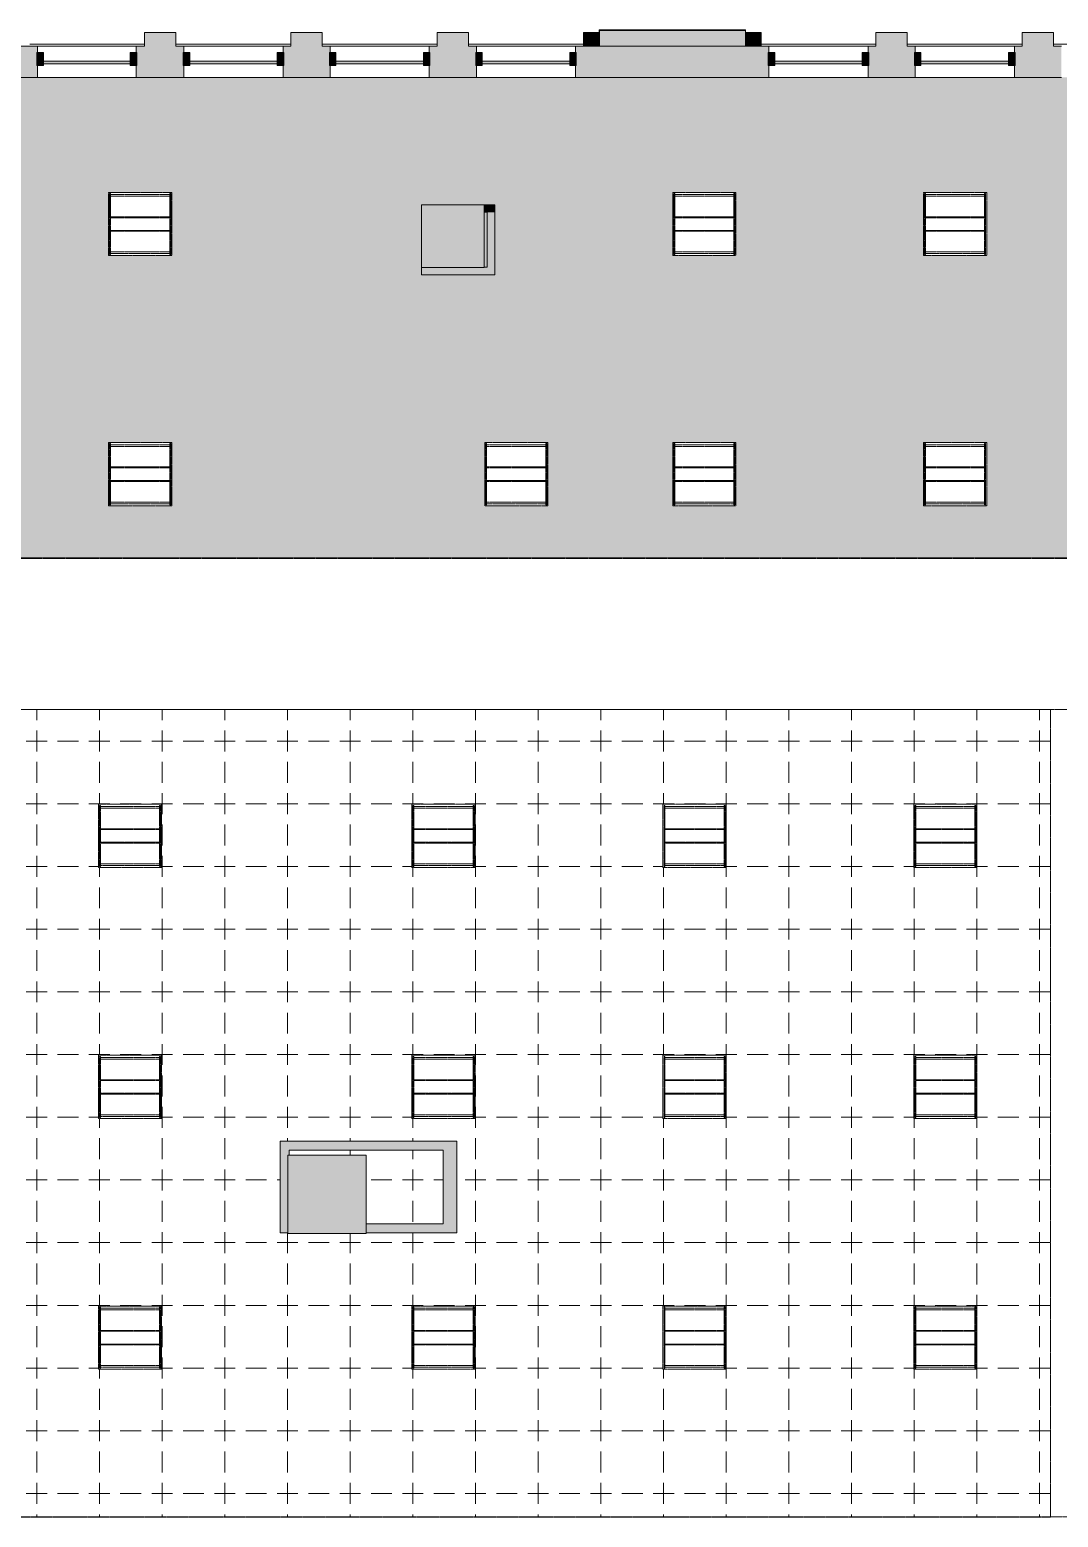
# Model space of a CAD drawing. Header units: inches. Extents: x -1767 to 678, y -1053 to 120.
# Drawn here: x -1361 to -968, y -451 to 118 of the extents above; entities that cross this region are included whole.
import ezdxf

# ---------------------------------------------------------------- set-up
doc = ezdxf.new("R2010")
doc.units = ezdxf.units.IN
doc.header["$MEASUREMENT"] = 0
doc.linetypes.add('Demolished', pattern=[0.1875, 0.125, -0.0625])
for name, color, linetype, lineweight in [('06_555 11th St - background_dwg', 8, 'Continuous', 9), ('A-CLNG', 13, 'Continuous', 13), ('A-CLNG-PATT', 13, 'Continuous', 13), ('A-GLAZ-CURT', 52, 'Continuous', 13), ('A-GLAZ-CWMG', 51, 'Continuous', 13), ('A-WALL', 113, 'Continuous', 13), ('A-WALL-PATT', 111, 'Continuous', 13), ('E-LITE-EQPM', 33, 'Demolished', 9), ('I-WALL', 2, 'Continuous', 13), ('P-SILL', 7, 'Continuous', 9), ('S-COLS', 52, 'Continuous', 13), ('W', 7, 'Continuous', 9)]:
    doc.layers.add(name, color=color, linetype=linetype, lineweight=lineweight)

# ---------------------------------------------------------------- blocks, each defined once
blk = doc.blocks.new('System Panel - Glazed-4907059-FIRST FLOOR RCP DEMO')
at = {"layer": 'A-GLAZ-CURT', "lineweight": 9}
blk.add_hatch(color=7, dxfattribs=at).paths.add_polyline_path([(16.625, -1.75), (16.625, -0.75), (-16.625, -0.75), (-16.625, -1.75)], flags=0)
at = {"layer": 'A-GLAZ-CURT', "color": 8, "lineweight": 20}
for p, q in [((-16.625, -1.75), (-16.625, -0.75)), ((-16.625, -0.75), (16.625, -0.75)), ((16.625, -1.75), (-16.625, -1.75)), ((16.625, -0.75), (16.625, -1.75))]:
    blk.add_line(p, q, dxfattribs=at)
blk = doc.blocks.new('System Panel - Glazed-4907048-FIRST FLOOR RCP DEMO')
at = {"layer": 'A-GLAZ-CURT', "lineweight": 9}
blk.add_hatch(color=7, dxfattribs=at).paths.add_polyline_path([(16.75, -1.75), (16.75, -0.75), (-16.75, -0.75), (-16.75, -1.75)], flags=0)
at = {"layer": 'A-GLAZ-CURT', "color": 8, "lineweight": 20}
for p, q in [((-16.75, -1.75), (-16.75, -0.75)), ((-16.75, -0.75), (16.75, -0.75)), ((16.75, -1.75), (-16.75, -1.75)), ((16.75, -0.75), (16.75, -1.75))]:
    blk.add_line(p, q, dxfattribs=at)
blk = doc.blocks.new('System Panel - Glazed-4907072-FIRST FLOOR RCP DEMO')
at = {"layer": 'A-GLAZ-CURT', "lineweight": 9}
blk.add_hatch(color=7, dxfattribs=at).paths.add_polyline_path([(16.75, -1.75), (16.75, -0.75), (-16.75, -0.75), (-16.75, -1.75)], flags=0)
at = {"layer": 'A-GLAZ-CURT', "color": 8, "lineweight": 20}
for p, q in [((-16.75, -1.75), (-16.75, -0.75)), ((-16.75, -0.75), (16.75, -0.75)), ((16.75, -1.75), (-16.75, -1.75)), ((16.75, -0.75), (16.75, -1.75))]:
    blk.add_line(p, q, dxfattribs=at)
blk = doc.blocks.new('Rectangular Mullion - 2_5_ x 5_ rectangular-4903428-FIRST FLOOR RCP DEMO')
at = {"layer": 'A-GLAZ-CWMG', "lineweight": 9}
blk.add_hatch(color=7, dxfattribs=at).paths.add_polyline_path([(-1.25, -2.5), (-1.25, 2.5), (1.25, 2.5), (1.25, -2.5)], flags=0)
at = {"layer": 'A-GLAZ-CWMG', "color": 8, "lineweight": 20}
for p, q in [((1.25, 2.5), (-1.25, 2.5)), ((-1.25, 2.5), (-1.25, -2.5)), ((1.25, -2.5), (1.25, 2.5)), ((-1.25, -2.5), (1.25, -2.5))]:
    blk.add_line(p, q, dxfattribs=at)
blk = doc.blocks.new('Concrete-Rectangular-Column - 24 x 24-5170815-FIRST FLOOR RCP DEMO')
at = {"layer": 'S-COLS', "lineweight": 9}
blk.add_hatch(color=7, dxfattribs=at).paths.add_polyline_path([(-12, -12), (12, -12), (12, 12), (-12, 12), (-12, -7.48)], flags=0)
at = {"layer": 'S-COLS', "color": 8, "lineweight": 20}
for p, q in [((-12, 12), (12, 12)), ((-12, -12), (-12, 12)), ((12, 12), (12, -12)), ((12, -12), (-12, -12))]:
    blk.add_line(p, q, dxfattribs=at)
blk = doc.blocks.new('Concrete-Rectangular-Column - 30 x30-5170816-FIRST FLOOR RCP DEMO')
at = {"layer": 'S-COLS', "lineweight": 9}
blk.add_hatch(color=7, dxfattribs=at).paths.add_polyline_path([(12, -15), (15, -15), (15, 15), (-15, 15), (-15, -15), (-5.75, -15)], flags=0)
at = {"layer": 'S-COLS', "color": 8, "lineweight": 20}
for p, q in [((-15, 15), (15, 15)), ((-15, -15), (-15, 15)), ((15, 15), (15, -15)), ((15, -15), (-15, -15))]:
    blk.add_line(p, q, dxfattribs=at)
blk = doc.blocks.new('L-Recessed-Axis-Day-Acrylic - 2 x 2-4558112-FIRST FLOOR RCP DEMO')
at = {"layer": 'E-LITE-EQPM', "color": 7}
for p, q in [((-11.34, 11.7), (-11.7, 11.7)), ((-11.7, 11.64), (-11.7, 11.7)), ((-11.7, 11.7), (-11.7, 11.64)), ((-11.7, -11.64), (-11.7, 11.64)), ((-11.34, 11.64), (-11.34, 11.7)), ((-11.34, 11.7), (-11.34, 11.64)), ((-11.34, 11.64), (-11.34, -11.64)), ((11.7, 11.7), (11.34, 11.7)), ((11.34, 11.64), (11.34, 11.7)), ((11.34, 11.7), (11.34, 11.64)), ((11.34, -11.64), (11.34, 11.64)), ((11.7, 11.64), (11.7, 11.7)), ((11.7, 11.7), (11.7, 11.64)), ((11.7, 11.64), (11.7, -11.64)), ((11.34, 11.28), (-11.34, 11.28)), ((-11.34, 11.19), (-11.34, 11.22)), ((-11.34, 10.99), (-11.34, 11.19)), ((-11.34, 10.97), (-11.34, 10.99)), ((-11.34, 10.66), (11.34, 10.66)), ((11.34, 11.22), (11.34, 11.19)), ((11.34, 11.19), (11.34, 10.99)), ((11.34, 10.99), (11.34, 10.97)), ((-11.34, 2.76), (11.34, 2.76)), ((-11.34, 2.47), (11.34, 2.47)), ((11.34, 2.44), (-11.34, 2.44)), ((-11.34, -2.44), (11.34, -2.44)), ((-11.34, -2.47), (11.34, -2.47)), ((-11.34, -2.76), (11.34, -2.76)), ((-11.34, -10.66), (11.34, -10.66)), ((-11.34, -10.99), (-11.34, -10.97)), ((-11.34, -11.19), (-11.34, -10.99)), ((-11.34, -11.22), (-11.34, -11.19)), ((-11.34, -11.28), (11.34, -11.28)), ((11.34, -10.97), (11.34, -10.99)), ((11.34, -10.99), (11.34, -11.19)), ((11.34, -11.19), (11.34, -11.22)), ((-11.7, -11.64), (-11.7, -11.7)), ((-11.7, -11.7), (-11.7, -11.64)), ((-11.7, -11.7), (-11.34, -11.7)), ((-11.34, -11.64), (-11.34, -11.7)), ((-11.34, -11.7), (-11.34, -11.64)), ((11.34, -11.64), (11.34, -11.7)), ((11.34, -11.7), (11.34, -11.64)), ((11.34, -11.7), (11.7, -11.7)), ((11.7, -11.64), (11.7, -11.7)), ((11.7, -11.7), (11.7, -11.64))]:
    blk.add_line(p, q, dxfattribs=at)
blk = doc.blocks.new('L-Recessed-Axis-Day-Acrylic - 2 x 2-V6-FIRST FLOOR RCP DEMO')
at = {"layer": 'E-LITE-EQPM', "color": 7}
for p, q in [((-11.34, 11.7), (-11.7, 11.7)), ((-11.7, 11.64), (-11.7, 11.7)), ((-11.7, 11.7), (-11.7, 11.64)), ((-11.7, -11.64), (-11.7, 11.64)), ((-11.34, 11.64), (-11.34, 11.7)), ((-11.34, 11.7), (-11.34, 11.64)), ((-11.34, 11.64), (-11.34, -11.64)), ((11.7, 11.7), (11.34, 11.7)), ((11.34, 11.64), (11.34, 11.7)), ((11.34, 11.7), (11.34, 11.64)), ((11.34, -11.64), (11.34, 11.64)), ((11.7, 11.64), (11.7, 11.7)), ((11.7, 11.7), (11.7, 11.64)), ((11.7, 11.64), (11.7, -11.64)), ((11.34, 11.28), (-11.34, 11.28)), ((-11.34, 11.19), (-11.34, 11.22)), ((-11.34, 10.99), (-11.34, 11.19)), ((-11.34, 10.97), (-11.34, 10.99)), ((-11.34, 10.66), (11.34, 10.66)), ((11.34, 11.22), (11.34, 11.19)), ((11.34, 11.19), (11.34, 10.99)), ((11.34, 10.99), (11.34, 10.97)), ((-11.34, 2.76), (11.34, 2.76)), ((-11.34, 2.47), (11.34, 2.47)), ((11.34, 2.44), (-11.34, 2.44)), ((-11.34, -2.44), (11.34, -2.44)), ((-11.34, -2.47), (11.34, -2.47)), ((-11.34, -2.76), (11.34, -2.76)), ((-11.34, -10.66), (11.34, -10.66)), ((-11.34, -10.99), (-11.34, -10.97)), ((-11.34, -11.19), (-11.34, -10.99)), ((-11.34, -11.22), (-11.34, -11.19)), ((-11.34, -11.28), (11.34, -11.28)), ((11.34, -10.97), (11.34, -10.99)), ((11.34, -10.99), (11.34, -11.19)), ((11.34, -11.19), (11.34, -11.22)), ((-11.7, -11.64), (-11.7, -11.7)), ((-11.7, -11.7), (-11.7, -11.64)), ((-11.7, -11.7), (-11.34, -11.7)), ((-11.34, -11.64), (-11.34, -11.7)), ((-11.34, -11.7), (-11.34, -11.64)), ((11.34, -11.64), (11.34, -11.7)), ((11.34, -11.7), (11.34, -11.64)), ((11.34, -11.7), (11.7, -11.7)), ((11.7, -11.64), (11.7, -11.7)), ((11.7, -11.7), (11.7, -11.64))]:
    blk.add_line(p, q, dxfattribs=at)
blk = doc.blocks.new('L-Recessed-Axis-Day-Acrylic - 2 x 2-V7-FIRST FLOOR RCP DEMO')
at = {"layer": 'E-LITE-EQPM', "color": 7}
for p, q in [((-11.34, 11.7), (-11.7, 11.7)), ((-11.7, 11.64), (-11.7, 11.7)), ((-11.7, 11.7), (-11.7, 11.64)), ((-11.7, -11.64), (-11.7, 11.64)), ((-11.34, 11.64), (-11.34, 11.7)), ((-11.34, 11.7), (-11.34, 11.64)), ((-11.34, 11.64), (-11.34, -11.64)), ((11.7, 11.7), (11.34, 11.7)), ((11.34, 11.64), (11.34, 11.7)), ((11.34, 11.7), (11.34, 11.64)), ((11.34, -11.64), (11.34, 11.64)), ((11.7, 11.64), (11.7, 11.7)), ((11.7, 11.7), (11.7, 11.64)), ((11.7, 11.64), (11.7, -11.64)), ((11.34, 11.28), (-11.34, 11.28)), ((-11.34, 11.19), (-11.34, 11.22)), ((-11.34, 10.99), (-11.34, 11.19)), ((-11.34, 10.97), (-11.34, 10.99)), ((-11.34, 10.66), (11.34, 10.66)), ((11.34, 11.22), (11.34, 11.19)), ((11.34, 11.19), (11.34, 10.99)), ((11.34, 10.99), (11.34, 10.97)), ((-11.34, 2.76), (11.34, 2.76)), ((-11.34, 2.47), (11.34, 2.47)), ((11.34, 2.44), (-11.34, 2.44)), ((-11.34, -2.44), (11.34, -2.44)), ((-11.34, -2.47), (11.34, -2.47)), ((-11.34, -2.76), (11.34, -2.76)), ((-11.34, -10.66), (11.34, -10.66)), ((-11.34, -10.99), (-11.34, -10.97)), ((-11.34, -11.19), (-11.34, -10.99)), ((-11.34, -11.22), (-11.34, -11.19)), ((-11.34, -11.28), (11.34, -11.28)), ((11.34, -10.97), (11.34, -10.99)), ((11.34, -10.99), (11.34, -11.19)), ((11.34, -11.19), (11.34, -11.22)), ((-11.7, -11.64), (-11.7, -11.7)), ((-11.7, -11.7), (-11.7, -11.64)), ((-11.7, -11.7), (-11.34, -11.7)), ((-11.34, -11.64), (-11.34, -11.7)), ((-11.34, -11.7), (-11.34, -11.64)), ((11.34, -11.64), (11.34, -11.7)), ((11.34, -11.7), (11.34, -11.64)), ((11.34, -11.7), (11.7, -11.7)), ((11.7, -11.64), (11.7, -11.7)), ((11.7, -11.7), (11.7, -11.64))]:
    blk.add_line(p, q, dxfattribs=at)
blk = doc.blocks.new('06_555 11th St - background_dwg-4793957-FIRST FLOOR RCP DEMO')
at = {"layer": 'P-SILL'}
for p, q in [((2060.68, 3075.23), (2016.68, 3075.23)), ((2116.68, 3075.23), (2072.68, 3075.23)), ((2172.68, 3075.23), (2128.68, 3075.23)), ((2228.68, 3075.23), (2184.68, 3075.23)), ((2340.68, 3075.23), (2296.68, 3075.23)), ((2396.68, 3075.23), (2352.68, 3075.23)), ((2452.68, 3075.23), (2408.68, 3075.23))]:
    blk.add_line(p, q, dxfattribs=at)
at = {"layer": 'W', "flags": 128}
for points in [[(2228.68, 3074.48), (2228.68, 3079.73), (2234.68, 3079.73), (2234.68, 3080.73), (2290.68, 3080.73), (2290.68, 3080.48)], [(2290.79, 3079.73), (2296.68, 3079.73), (2296.68, 3074.48)]]:
    blk.add_lwpolyline(points, dxfattribs=at)

msp = doc.modelspace()

# ---------------------------------------------------------------- hatches: boundary and pattern name
at = {"layer": 'A-CLNG-PATT', "linetype": 'Demolished'}
h = msp.add_hatch(dxfattribs=at)
h.set_pattern_fill('FP1_7', color=10, style=0, pattern_type=2)
h.set_pattern_definition([(0, (-1139.33, 7.903), (24, -24), [4, -4, 8, -4, -4]), (0, (-1139.33, 7.903), (24, -24), [-20, 4, 0]), (270, (-1139.33, 7.903), (-24, -24), [4, -4, 8, -4, -4]), (270, (-1139.33, 7.903), (-24, -24), [-20, 4, 0])])
h.paths.add_polyline_path([(-1752.31, -84.16), (-1752.38, -84.07), (-1752.38, -84.16)], flags=0)
h.paths.add_polyline_path([(-652.46, -83.98), (-650.26, -83.98), (-650.26, 18.08), (-653.76, 18.08), (-653.76, 21.47), (-654.26, 21.47), (-654.26, 51.47), (-650.26, 51.47), (-650.26, 99.97), (-1665.01, 99.97), (-1665.01, 83.09), (-1691.51, 83.09), (-1691.51, 43.58), (-1752.38, 43.58), (-1752.38, -83.98), (-653.31, -83.98)], flags=0)
h.paths.add_polyline_path([(-640.39, -82.54), (-526.28, -82.54), (-526.28, 99.97), (-645.01, 99.97), (-645.01, 51.47), (-624.26, 51.47), (-624.26, 21.47), (-624.39, 21.47), (-624.39, 18.08), (-645.01, 18.08), (-645.01, -82.54), (-642.66, -82.54)], flags=0)
h.paths.add_polyline_path([(-1691.2, -64.01), (-1691.2, -39.8), (-1666.99, -39.8), (-1666.99, -64.01), (-1683.29, -64.01)], flags=0)
h.paths.add_polyline_path([(-1568.09, -64.01), (-1571.2, -64.01), (-1571.2, -39.8), (-1546.99, -39.8), (-1546.99, -64.01), (-1558.49, -64.01)], flags=0)
h.paths.add_polyline_path([(-1472.08, -64.01), (-1475.2, -64.01), (-1475.2, -39.8), (-1450.99, -39.8), (-1450.99, -64.01), (-1462.48, -64.01)], flags=0)
h.paths.add_polyline_path([(-1331.2, -64.01), (-1331.2, -39.8), (-1306.99, -39.8), (-1306.99, -64.01), (-1328.08, -64.01)], flags=0)
h.paths.add_polyline_path([(-1184.08, -64.01), (-1187.2, -64.01), (-1187.2, -39.8), (-1162.99, -39.8), (-1162.99, -64.01), (-1174.48, -64.01)], flags=0)
h.paths.add_polyline_path([(-1090.99, -64.01), (-1115.2, -64.01), (-1115.2, -39.8), (-1090.99, -39.8), (-1090.99, -60.09)], flags=0)
h.paths.add_polyline_path([(-1011.27, -64.01), (-1019.2, -64.01), (-1019.2, -39.8), (-994.99, -39.8), (-994.99, -64.01), (-1001.67, -64.01)], flags=0)
h.paths.add_polyline_path([(-875.03, -64.01), (-899.24, -64.01), (-899.24, -39.8), (-875.03, -39.8), (-875.03, -59.08)], flags=0)
h.paths.add_polyline_path([(-803.24, -64.01), (-803.24, -39.8), (-779.03, -39.8), (-779.03, -64.01), (-800.07, -64.01)], flags=0)
h.paths.add_polyline_path([(-683.53, -64.01), (-707.74, -64.01), (-707.74, -39.8), (-683.53, -39.8), (-683.53, -59.08)], flags=0)
h.paths.add_polyline_path([(-579.26, -40.26), (-587.24, -40.26), (-587.24, -16.05), (-563.03, -16.05), (-563.03, -40.26), (-569.66, -40.26)], flags=0)
h.paths.add_polyline_path([(-903.89, 18.08), (-915.64, 18.08), (-915.64, 21.47), (-919.39, 21.47), (-919.39, 18.08), (-934.48, 18.08), (-934.47, 51.47), (-904.51, 51.47), (-904.51, 21.83), (-903.89, 21.83), (-903.89, 51.47), (-900.14, 51.47), (-900.14, 21.83), (-900.23, 21.83), (-900.23, 18.08)], flags=0)
h.paths.add_polyline_path([(-1183.32, 24.4), (-1211.39, 24.4), (-1211.39, 51.22), (-1183.32, 51.22), (-1183.32, 27.28)], flags=0)
h.paths.add_polyline_path([(-1412.14, 24.4), (-1436.14, 24.4), (-1436.14, 53.72), (-1408.07, 53.72), (-1408.07, 24.4), (-1410.95, 24.4)], flags=0)
h.paths.add_polyline_path([(-1187.39, 27.28), (-1186.2, 27.28), (-1186.2, 48.34), (-1187.39, 48.34), (-1187.39, 41.24)], flags=0)
h.paths.add_polyline_path([(-1412.14, 27.28), (-1410.95, 27.28), (-1410.95, 50.84), (-1412.14, 50.84), (-1412.14, 31.74)], flags=0)
h.paths.add_polyline_path([(-1691.2, 31.74), (-1691.2, 55.95), (-1666.99, 55.95), (-1666.99, 31.74), (-1683.29, 31.74)], flags=0)
h.paths.add_polyline_path([(-1571.2, 31.74), (-1571.2, 55.95), (-1546.99, 55.95), (-1546.99, 31.74), (-1568.09, 31.74)], flags=0)
h.paths.add_polyline_path([(-1475.2, 31.74), (-1475.2, 55.95), (-1450.99, 55.95), (-1450.99, 31.74), (-1472.08, 31.74)], flags=0)
h.paths.add_polyline_path([(-1306.99, 31.74), (-1331.2, 31.74), (-1331.2, 55.95), (-1306.99, 55.95), (-1306.99, 35.78)], flags=0)
h.paths.add_polyline_path([(-1115.2, 31.74), (-1115.2, 55.95), (-1090.99, 55.95), (-1090.99, 31.74), (-1107.28, 31.74)], flags=0)
h.paths.add_polyline_path([(-1011.27, 31.74), (-1019.2, 31.74), (-1019.2, 55.95), (-994.99, 55.95), (-994.99, 31.74), (-1001.67, 31.74)], flags=0)
h.paths.add_polyline_path([(-899.24, 31.74), (-899.24, 55.95), (-875.03, 55.95), (-875.03, 31.74), (-896.07, 31.74)], flags=0)
h.paths.add_polyline_path([(-803.24, 31.74), (-803.24, 55.95), (-779.03, 55.95), (-779.03, 31.74), (-800.07, 31.74)], flags=0)
h.paths.add_polyline_path([(-683.53, 31.74), (-707.74, 31.74), (-707.74, 55.95), (-683.53, 55.95), (-683.53, 32.24)], flags=0)
h.paths.add_polyline_path([(-587.24, 32.24), (-587.74, 32.24), (-587.74, 56.45), (-563.53, 56.45), (-563.53, 32.24), (-579.26, 32.24)], flags=0)
h = msp.add_hatch(dxfattribs=at)
h.set_pattern_fill('FP1_6', color=10, style=0, pattern_type=2)
h.set_pattern_definition([(0, (-1358.722, -298.075), (24, -24), [4, -4, 8, -4, -4]), (0, (-1358.722, -298.075), (24, -24), [-20, 4, 0]), (270, (-1358.722, -298.075), (-24, -24), [4, -4, 8, -4, -4]), (270, (-1358.722, -298.075), (-24, -24), [-20, 4, 0])])
h.paths.add_polyline_path([(-1746.77, -451.04), (-970.56, -451.04), (-970.56, -141.98), (-1733.39, -141.98), (-1733.39, -147.16), (-1746.88, -147.16), (-1746.88, -347.16), (-1730.51, -347.16), (-1730.51, -381.91), (-1746.88, -381.91), (-1746.84, -451.04), (-1746.8, -451.04)], flags=0)
h.paths.add_polyline_path([(-1692.89, -394.54), (-1695.09, -394.54), (-1695.09, -370.33), (-1670.88, -370.33), (-1670.88, -394.54), (-1683.29, -394.54)], flags=0)
h.paths.add_polyline_path([(-1575.09, -394.54), (-1575.09, -370.33), (-1550.88, -370.33), (-1550.88, -394.54), (-1568.09, -394.54)], flags=0)
h.paths.add_polyline_path([(-1455.09, -394.54), (-1455.09, -370.33), (-1430.88, -370.33), (-1430.88, -394.54), (-1452.88, -394.54)], flags=0)
h.paths.add_polyline_path([(-1335.09, -394.54), (-1335.09, -370.33), (-1310.88, -370.33), (-1310.88, -394.54), (-1328.08, -394.54)], flags=0)
h.paths.add_polyline_path([(-1203.28, -394.54), (-1215.09, -394.54), (-1215.09, -370.33), (-1190.88, -370.33), (-1190.88, -394.54), (-1193.68, -394.54)], flags=0)
h.paths.add_polyline_path([(-1118.93, -394.54), (-1118.93, -370.33), (-1094.72, -370.33), (-1094.72, -394.54), (-1116.88, -394.54)], flags=0)
h.paths.add_polyline_path([(-1020.87, -394.54), (-1022.92, -394.54), (-1022.92, -370.33), (-998.71, -370.33), (-998.71, -394.54), (-1011.27, -394.54)], flags=0)
h.paths.add_polyline_path([(-1232.57, -342.55), (-1262.57, -342.55), (-1262.57, -342.3), (-1265.51, -342.3), (-1265.51, -307.17), (-1197.83, -307.17), (-1197.83, -342.3), (-1232.57, -342.3)], flags=0)
h.paths.add_polyline_path([(-1502.01, -342.3), (-1502.01, -307.55), (-1472.51, -307.55), (-1472.51, -342.3), (-1499.39, -342.3)], flags=0)
h.paths.add_polyline_path([(-1496.33, -339.43), (-1475.39, -339.43), (-1475.39, -338.8), (-1499.14, -338.8), (-1499.14, -339.43)], flags=0)
h.paths.add_polyline_path([(-1204.46, -338.8), (-1203.08, -338.8), (-1203.08, -310.67), (-1262.01, -310.67), (-1262.01, -312.55), (-1232.57, -312.55), (-1232.57, -338.8), (-1215.09, -338.8)], flags=0)
h.paths.add_polyline_path([(-1695.09, -298.54), (-1695.09, -274.33), (-1670.88, -274.33), (-1670.88, -298.54), (-1692.89, -298.54)], flags=0)
h.paths.add_polyline_path([(-1575.09, -298.54), (-1575.09, -274.33), (-1550.88, -274.33), (-1550.88, -298.54), (-1568.09, -298.54)], flags=0)
h.paths.add_polyline_path([(-1443.28, -298.54), (-1455.09, -298.54), (-1455.09, -274.33), (-1430.88, -274.33), (-1430.88, -298.54), (-1433.68, -298.54)], flags=0)
h.paths.add_polyline_path([(-1318.48, -298.54), (-1335.09, -298.54), (-1335.09, -274.33), (-1310.88, -274.33), (-1310.88, -298.54)], flags=0)
h.paths.add_polyline_path([(-1215.09, -298.54), (-1215.09, -274.33), (-1190.88, -274.33), (-1190.88, -298.54), (-1212.88, -298.54)], flags=0)
h.paths.add_polyline_path([(-998.71, -298.54), (-1022.92, -298.54), (-1022.92, -274.33), (-998.71, -274.33), (-998.71, -293.46)], flags=0)
h.paths.add_polyline_path([(-1097.68, -298.54), (-1118.93, -298.54), (-1118.93, -274.33), (-1094.72, -274.33), (-1094.72, -298.54)], flags=0)
h.paths.add_polyline_path([(-1692.89, -202.48), (-1695.09, -202.48), (-1695.09, -178.27), (-1670.88, -178.27), (-1670.88, -202.48), (-1683.29, -202.48)], flags=0)
h.paths.add_polyline_path([(-1575.09, -202.48), (-1575.09, -178.27), (-1550.88, -178.27), (-1550.88, -202.48), (-1568.09, -202.48)], flags=0)
h.paths.add_polyline_path([(-1452.88, -202.48), (-1455.09, -202.48), (-1455.09, -178.27), (-1430.88, -178.27), (-1430.88, -202.48), (-1443.28, -202.48)], flags=0)
h.paths.add_polyline_path([(-1335.09, -202.48), (-1335.09, -178.27), (-1310.88, -178.27), (-1310.88, -202.48), (-1328.08, -202.48)], flags=0)
h.paths.add_polyline_path([(-1215.09, -202.48), (-1215.09, -178.27), (-1190.88, -178.27), (-1190.88, -202.48), (-1212.88, -202.48)], flags=0)
h.paths.add_polyline_path([(-1097.68, -202.48), (-1118.93, -202.48), (-1118.93, -178.27), (-1094.72, -178.27), (-1094.72, -202.48)], flags=0)
h.paths.add_polyline_path([(-1022.92, -202.48), (-1022.92, -178.27), (-998.71, -178.27), (-998.71, -202.48), (-1020.87, -202.48)], flags=0)
at = {"layer": 'A-WALL-PATT', "lineweight": 9}
for points in [[(-1305.39, 111.97), (-1305.39, 117.22), (-1317.39, 117.22), (-1317.39, 111.97)], [(-1249.39, 111.97), (-1249.39, 117.22), (-1261.39, 117.22), (-1261.39, 111.97)], [(-1193.39, 111.97), (-1193.39, 117.22), (-1205.39, 117.22), (-1205.39, 111.97)], [(-1143.28, 111.97), (-1143.28, 116.97), (-1149.28, 116.97), (-1149.28, 111.97)], [(-1143.28, 111.97), (-1087.28, 111.97), (-1087.28, 117.97), (-1143.28, 117.97), (-1143.28, 116.97)], [(-1087.28, 111.97), (-1081.39, 111.97), (-1081.39, 116.97), (-1087.28, 116.97)], [(-1025.39, 111.97), (-1025.39, 117.22), (-1037.39, 117.22), (-1037.39, 111.97)], [(-969.39, 111.97), (-969.39, 117.22), (-981.39, 117.22), (-981.39, 111.97)], [(-1187.39, 48.34), (-1183.32, 48.34), (-1183.32, 51.22), (-1187.39, 51.22), (-1187.39, 50)], [(-1186.2, 27.28), (-1183.32, 27.28), (-1183.32, 48.34), (-1186.2, 48.34), (-1186.2, 41.09)], [(-1187.39, 24.4), (-1183.32, 24.4), (-1183.32, 27.28), (-1187.39, 27.28), (-1187.39, 27.22), (-1211.39, 27.22), (-1211.39, 24.4)], [(-1241.68, -310.67), (-1203.08, -310.67), (-1203.08, -307.17), (-1265.51, -307.17), (-1265.51, -310.67), (-1262.01, -310.67)], [(-1197.83, -342.3), (-1197.83, -307.17), (-1203.08, -307.17), (-1203.08, -342.3)], [(-1265.51, -338.8), (-1262.57, -338.8), (-1262.57, -312.55), (-1262.01, -312.55), (-1262.01, -310.67), (-1265.51, -310.67), (-1265.51, -336.33)]]:
    msp.add_hatch(color=7, dxfattribs=at).paths.add_polyline_path(points, flags=0)
h = msp.add_hatch(color=7, dxfattribs=at)
h.paths.add_polyline_path([(561.61, 99.97), (561.61, 111.97), (543.61, 111.97), (543.61, 99.97)], flags=0)
h.paths.add_polyline_path([(371.16, 99.97), (381.61, 99.97), (381.61, 111.97), (303.61, 111.97), (303.61, 99.97), (336.23, 99.97), (336.23, 103.59), (366.23, 103.59), (366.23, 99.97), (366.48, 99.97)], flags=0)
h.paths.add_polyline_path([(501.61, 99.97), (501.61, 111.97), (483.61, 111.97), (483.61, 99.97)], flags=0)
h.paths.add_polyline_path([(441.61, 99.97), (441.61, 111.97), (423.61, 111.97), (423.61, 99.97)], flags=0)
h.paths.add_polyline_path([(678.37, 99.97), (678.37, 111.97), (603.61, 111.97), (603.61, 99.97)], flags=0)
h.paths.add_polyline_path([(243.61, 99.97), (261.61, 99.97), (261.61, 111.97), (243.61, 111.97), (243.61, 102.75)], flags=0)
h.paths.add_polyline_path([(183.61, 99.97), (201.61, 99.97), (201.61, 111.97), (183.61, 111.97), (183.61, 102.75)], flags=0)
h.paths.add_polyline_path([(123.61, 99.97), (141.61, 99.97), (141.61, 111.97), (123.61, 111.97), (123.61, 102.75)], flags=0)
h.paths.add_polyline_path([(63.96, 99.97), (81.61, 99.97), (81.61, 111.97), (3.61, 111.97), (3.61, 99.97), (27.23, 99.97), (27.23, 103.59), (57.23, 103.59), (57.23, 99.97), (62.98, 99.97)], flags=0)
h.paths.add_polyline_path([(-43.64, 99.97), (-38.39, 99.97), (-38.39, 111.97), (-56.39, 111.97), (-56.39, 99.97), (-46.26, 99.97)], flags=0)
h.paths.add_polyline_path([(-98.39, 99.97), (-98.39, 111.97), (-116.39, 111.97), (-116.39, 99.97)], flags=0)
h.paths.add_polyline_path([(-158.39, 99.97), (-158.39, 111.97), (-176.39, 111.97), (-176.39, 99.97), (-166.45, 99.97)], flags=0)
h.paths.add_polyline_path([(-242.39, 99.97), (-218.39, 99.97), (-218.39, 111.97), (-296.39, 111.97), (-296.39, 99.97), (-272.39, 99.97), (-272.39, 103.59), (-242.39, 103.59), (-242.39, 100.84)], flags=0)
h.paths.add_polyline_path([(-338.39, 99.97), (-338.39, 111.97), (-356.39, 111.97), (-356.39, 99.97), (-350.7, 99.97)], flags=0)
h.paths.add_polyline_path([(-416.39, 99.97), (-398.39, 99.97), (-398.39, 111.97), (-416.39, 111.97), (-416.39, 102.75)], flags=0)
h.paths.add_polyline_path([(-473.66, 99.97), (-458.39, 99.97), (-458.39, 111.97), (-476.39, 111.97), (-476.39, 99.97)], flags=0)
h.paths.add_polyline_path([(-518.39, 99.97), (-518.39, 111.97), (-592.39, 111.97), (-592.39, 99.97), (-521.03, 99.97)], flags=0)
h.paths.add_polyline_path([(-1190.39, 99.97), (-1190.39, 111.97), (-1208.39, 111.97), (-1208.39, 99.97)], flags=0)
h.paths.add_polyline_path([(-1358.39, 99.97), (-1358.39, 111.97), (-1432.39, 111.97), (-1432.39, 99.97), (-1395.28, 99.97)], flags=0)
h.paths.add_polyline_path([(-803.24, 99.97), (-798.39, 99.97), (-798.39, 111.97), (-872.39, 111.97), (-872.39, 99.97), (-857.67, 99.97)], flags=0)
h.paths.add_polyline_path([(-1475.2, 99.97), (-1470.39, 99.97), (-1470.39, 111.97), (-1488.39, 111.97), (-1488.39, 99.97)], flags=0)
h.paths.add_polyline_path([(-1318.48, 99.97), (-1302.39, 99.97), (-1302.39, 111.97), (-1320.64, 111.97), (-1320.64, 99.97)], flags=0)
h.paths.add_polyline_path([(-1526.39, 99.97), (-1526.39, 111.97), (-1544.39, 111.97), (-1544.39, 99.97)], flags=0)
h.paths.add_polyline_path([(-1246.39, 99.97), (-1246.39, 111.97), (-1264.39, 111.97), (-1264.39, 99.97)], flags=0)
h.paths.add_polyline_path([(-1582.39, 99.97), (-1582.39, 111.97), (-1600.39, 111.97), (-1600.39, 99.97)], flags=0)
h.paths.add_polyline_path([(-704.39, 99.97), (-686.39, 99.97), (-686.39, 111.97), (-704.39, 111.97), (-704.39, 102.75)], flags=0)
h.paths.add_polyline_path([(-630.39, 99.97), (-630.39, 111.97), (-648.39, 111.97), (-648.39, 99.97), (-645.01, 99.97)], flags=0)
h.paths.add_polyline_path([(-760.39, 99.97), (-742.39, 99.97), (-742.39, 111.97), (-760.39, 111.97), (-760.39, 102.75)], flags=0)
h.paths.add_polyline_path([(-1090.99, 99.97), (-1078.39, 99.97), (-1078.39, 111.97), (-1152.39, 111.97), (-1152.39, 99.97), (-1115.2, 99.97)], flags=0)
h.paths.add_polyline_path([(-910.39, 99.97), (-910.39, 111.97), (-928.39, 111.97), (-928.39, 99.97)], flags=0)
h.paths.add_polyline_path([(-966.39, 99.97), (-966.39, 111.97), (-984.39, 111.97), (-984.39, 99.97)], flags=0)
h.paths.add_polyline_path([(-1040.39, 99.97), (-1022.39, 99.97), (-1022.39, 111.97), (-1040.39, 111.97), (-1040.39, 102.75)], flags=0)
h = msp.add_hatch(color=7, dxfattribs=at)
h.paths.add_polyline_path([(-1232.57, -342.3), (-1203.08, -342.3), (-1203.08, -338.8), (-1232.57, -338.8), (-1232.57, -340.55)], flags=0)
h.paths.add_polyline_path([(-1262.57, -342.3), (-1262.57, -338.8), (-1265.51, -338.8), (-1265.51, -342.3)], flags=0)

# ---------------------------------------------------------------- linework, layer by layer
at = {"layer": 'A-CLNG', "color": 7, "linetype": 'Demolished', "lineweight": 9}
for p, q in [((-1306.99, 55.95), (-1331.2, 55.95)), ((-1331.2, 55.95), (-1331.2, 31.74)), ((-1306.99, 31.74), (-1306.99, 55.95)), ((-1090.99, 55.95), (-1115.2, 55.95)), ((-1115.2, 55.95), (-1115.2, 31.74)), ((-1090.99, 31.74), (-1090.99, 55.95)), ((-994.99, 55.95), (-1019.2, 55.95)), ((-1019.2, 55.95), (-1019.2, 31.74)), ((-994.99, 31.74), (-994.99, 55.95)), ((-1331.2, 31.74), (-1306.99, 31.74)), ((-1115.2, 31.74), (-1090.99, 31.74)), ((-1019.2, 31.74), (-994.99, 31.74)), ((-1306.99, -39.8), (-1331.2, -39.8)), ((-1331.2, -39.8), (-1331.2, -64.01)), ((-1306.99, -64.01), (-1306.99, -39.8)), ((-1162.99, -39.8), (-1187.2, -39.8)), ((-1187.2, -39.8), (-1187.2, -64.01)), ((-1162.99, -64.01), (-1162.99, -39.8)), ((-1090.99, -39.8), (-1115.2, -39.8)), ((-1115.2, -39.8), (-1115.2, -64.01)), ((-1090.99, -64.01), (-1090.99, -39.8)), ((-994.99, -39.8), (-1019.2, -39.8)), ((-1019.2, -39.8), (-1019.2, -64.01)), ((-994.99, -64.01), (-994.99, -39.8)), ((-1331.2, -64.01), (-1306.99, -64.01)), ((-1187.2, -64.01), (-1162.99, -64.01)), ((-1115.2, -64.01), (-1090.99, -64.01)), ((-1019.2, -64.01), (-994.99, -64.01)), ((-650.26, -83.98), (-1752.38, -83.98)), ((-650.26, -84.16), (-1752.38, -84.16)), ((-1733.39, -141.98), (-970.56, -141.98)), ((-1730.45, -141.98), (-970.56, -141.98)), ((-1310.88, -178.27), (-1335.09, -178.27)), ((-1335.09, -178.27), (-1335.09, -202.48)), ((-1310.88, -202.48), (-1310.88, -178.27)), ((-1190.88, -178.27), (-1215.09, -178.27)), ((-1215.09, -178.27), (-1215.09, -202.48)), ((-1190.88, -202.48), (-1190.88, -178.27)), ((-1094.72, -178.27), (-1118.93, -178.27)), ((-1118.93, -178.27), (-1118.93, -202.48)), ((-1094.72, -202.48), (-1094.72, -178.27)), ((-998.71, -178.27), (-1022.92, -178.27)), ((-1022.92, -178.27), (-1022.92, -202.48)), ((-998.71, -202.48), (-998.71, -178.27)), ((-1335.09, -202.48), (-1310.88, -202.48)), ((-1215.09, -202.48), (-1190.88, -202.48)), ((-1118.93, -202.48), (-1094.72, -202.48)), ((-1022.92, -202.48), (-998.71, -202.48)), ((-1310.88, -274.33), (-1335.09, -274.33)), ((-1335.09, -274.33), (-1335.09, -298.54)), ((-1310.88, -298.54), (-1310.88, -274.33)), ((-1190.88, -274.33), (-1215.09, -274.33)), ((-1215.09, -274.33), (-1215.09, -298.54)), ((-1190.88, -298.54), (-1190.88, -274.33)), ((-1094.72, -274.33), (-1118.93, -274.33)), ((-1118.93, -274.33), (-1118.93, -298.54)), ((-1094.72, -298.54), (-1094.72, -274.33)), ((-998.71, -274.33), (-1022.92, -274.33)), ((-1022.92, -274.33), (-1022.92, -298.54)), ((-998.71, -298.54), (-998.71, -274.33)), ((-1335.09, -298.54), (-1310.88, -298.54)), ((-1215.09, -298.54), (-1190.88, -298.54)), ((-1118.93, -298.54), (-1094.72, -298.54)), ((-1022.92, -298.54), (-998.71, -298.54)), ((-1310.88, -370.33), (-1335.09, -370.33)), ((-1335.09, -370.33), (-1335.09, -394.54)), ((-1310.88, -394.54), (-1310.88, -370.33)), ((-1190.88, -370.33), (-1215.09, -370.33)), ((-1215.09, -370.33), (-1215.09, -394.54)), ((-1190.88, -394.54), (-1190.88, -370.33)), ((-1094.72, -370.33), (-1118.93, -370.33)), ((-1118.93, -370.33), (-1118.93, -394.54)), ((-1094.72, -394.54), (-1094.72, -370.33)), ((-998.71, -370.33), (-1022.92, -370.33)), ((-1022.92, -370.33), (-1022.92, -394.54)), ((-998.71, -394.54), (-998.71, -370.33)), ((-1335.09, -394.54), (-1310.88, -394.54)), ((-1215.09, -394.54), (-1190.88, -394.54)), ((-1118.93, -394.54), (-1094.72, -394.54)), ((-1022.92, -394.54), (-998.71, -394.54)), ((-970.56, -451.04), (-1746.88, -451.04)), ((-970.56, -451.17), (-1746.88, -451.17)), ((-970.56, -451.04), (-970.56, -451.17))]:
    msp.add_line(p, q, dxfattribs=at)
at = {"layer": 'A-WALL', "color": 8, "lineweight": 20}
for p, q in [((-1317.39, 111.97), (-1317.39, 117.22)), ((-1317.39, 117.22), (-1305.39, 117.22)), ((-1305.39, 117.22), (-1305.39, 111.97)), ((-1261.39, 111.97), (-1261.39, 117.22)), ((-1261.39, 117.22), (-1249.39, 117.22)), ((-1249.39, 117.22), (-1249.39, 111.97)), ((-1205.39, 111.97), (-1205.39, 117.22)), ((-1205.39, 117.22), (-1193.39, 117.22)), ((-1193.39, 117.22), (-1193.39, 111.97)), ((-1087.28, 117.97), (-1087.28, 116.97)), ((-1037.39, 111.97), (-1037.39, 117.22)), ((-1037.39, 117.22), (-1025.39, 117.22)), ((-1025.39, 117.22), (-1025.39, 111.97)), ((-981.39, 111.97), (-981.39, 117.22)), ((-981.39, 117.22), (-969.39, 117.22)), ((-969.39, 117.22), (-969.39, 111.97)), ((-1432.39, 111.97), (-1358.39, 111.97)), ((-1358.39, 111.97), (-1358.39, 99.97)), ((-1320.64, 99.97), (-1320.64, 111.97)), ((-1320.64, 111.97), (-1317.39, 111.97)), ((-1305.39, 111.97), (-1302.39, 111.97)), ((-1302.39, 111.97), (-1302.39, 99.97)), ((-1264.39, 99.97), (-1264.39, 111.97)), ((-1264.39, 111.97), (-1261.39, 111.97)), ((-1249.39, 111.97), (-1246.39, 111.97)), ((-1246.39, 111.97), (-1246.39, 99.97)), ((-1208.39, 99.97), (-1208.39, 111.97)), ((-1208.39, 111.97), (-1205.39, 111.97)), ((-1193.39, 111.97), (-1190.39, 111.97)), ((-1190.39, 111.97), (-1190.39, 99.97)), ((-1152.39, 99.97), (-1152.39, 111.97)), ((-1152.39, 111.97), (-1078.39, 111.97)), ((-1078.39, 111.97), (-1078.39, 99.97)), ((-1040.39, 99.97), (-1040.39, 111.97)), ((-1040.39, 111.97), (-1037.39, 111.97)), ((-1025.39, 111.97), (-1022.39, 111.97)), ((-1022.39, 111.97), (-1022.39, 99.97)), ((-984.39, 99.97), (-984.39, 111.97)), ((-984.39, 111.97), (-981.39, 111.97)), ((-969.39, 111.97), (-966.39, 111.97)), ((-1358.39, 99.97), (-1432.39, 99.97)), ((-1302.39, 99.97), (-1320.64, 99.97)), ((-1246.39, 99.97), (-1264.39, 99.97)), ((-1190.39, 99.97), (-1208.39, 99.97)), ((-1078.39, 99.97), (-1152.39, 99.97)), ((-1022.39, 99.97), (-1040.39, 99.97)), ((-966.39, 99.97), (-984.39, 99.97))]:
    msp.add_line(p, q, dxfattribs=at)
at = {"layer": 'A-WALL', "color": 55}
for p, q in [((-1143.28, 111.97), (-1143.28, 117.97)), ((-1143.28, 117.97), (-1087.28, 117.97)), ((-1087.28, 111.97), (-1087.28, 116.97)), ((-1087.28, 116.97), (-1081.39, 116.97))]:
    msp.add_line(p, q, dxfattribs=at)
at = {"layer": 'A-WALL', "lineweight": 9}
for p, q in [((-1320.64, 111.97), (-1358.39, 111.97)), ((-1264.39, 111.97), (-1302.39, 111.97)), ((-1208.39, 111.97), (-1246.39, 111.97)), ((-1152.39, 111.97), (-1190.39, 111.97)), ((-1040.39, 111.97), (-1078.39, 111.97)), ((-984.39, 111.97), (-1022.39, 111.97)), ((-1358.39, 99.97), (-1320.64, 99.97)), ((-1302.39, 99.97), (-1264.39, 99.97)), ((-1246.39, 99.97), (-1208.39, 99.97)), ((-1190.39, 99.97), (-1152.39, 99.97)), ((-1078.39, 99.97), (-1040.39, 99.97)), ((-1022.39, 99.97), (-984.39, 99.97))]:
    msp.add_line(p, q, dxfattribs=at)
at = {"layer": 'I-WALL', "color": 8, "lineweight": 20}
for p, q in [((-1149.28, 111.97), (-1149.28, 116.97)), ((-1081.39, 116.97), (-1081.39, 111.97)), ((-1187.39, 51.22), (-1183.32, 51.22)), ((-1186.2, 48.34), (-1187.39, 48.34)), ((-1186.2, 27.28), (-1186.2, 48.34)), ((-1183.32, 51.22), (-1183.32, 24.4)), ((-1211.39, 24.4), (-1211.39, 27.22)), ((-1183.32, 24.4), (-1211.39, 24.4)), ((-1187.39, 27.28), (-1186.2, 27.28)), ((-1265.51, -307.17), (-1197.83, -307.17)), ((-1265.51, -342.3), (-1265.51, -307.17)), ((-1197.83, -307.17), (-1197.83, -342.3)), ((-1203.08, -310.67), (-1262.01, -310.67)), ((-1262.01, -310.67), (-1262.01, -312.55)), ((-1203.08, -338.8), (-1203.08, -310.67)), ((-1232.57, -338.8), (-1203.08, -338.8)), ((-1262.57, -342.3), (-1265.51, -342.3)), ((-1197.83, -342.3), (-1232.57, -342.3))]:
    msp.add_line(p, q, dxfattribs=at)
at = {"layer": 'I-WALL', "lineweight": 9}
msp.add_line((-1149.28, 116.97), (-1143.28, 116.97), dxfattribs=at)
at = {"layer": 'I-WALL', "color": 250, "linetype": 'Demolished', "lineweight": 20}
for p, q in [((-970.56, -141.98), (-960.59, -141.98)), ((-970.56, -451.04), (-970.56, -141.98)), ((-960.59, -451.04), (-970.56, -451.04))]:
    msp.add_line(p, q, dxfattribs=at)

# ---------------------------------------------------------------- block references
at = {"layer": '06_555 11th St - background_dwg', "color": 7}
msp.add_blockref('06_555 11th St - background_dwg-4793957-FIRST FLOOR RCP DEMO', (-3378.07, -2962.51), dxfattribs=at)
at = {"layer": 'A-GLAZ-CURT', "lineweight": 9}
for name, p in [('System Panel - Glazed-4907059-FIRST FLOOR RCP DEMO', (-1339.51, 106.97)), ('System Panel - Glazed-4907048-FIRST FLOOR RCP DEMO', (-1283.39, 106.97)), ('System Panel - Glazed-4907048-FIRST FLOOR RCP DEMO', (-1227.39, 106.97)), ('System Panel - Glazed-4907048-FIRST FLOOR RCP DEMO', (-1171.39, 106.97)), ('System Panel - Glazed-4907072-FIRST FLOOR RCP DEMO', (-1059.39, 106.97)), ('System Panel - Glazed-4907048-FIRST FLOOR RCP DEMO', (-1003.39, 106.97))]:
    msp.add_blockref(name, p, dxfattribs=at)
at = {"layer": 'A-GLAZ-CWMG', "lineweight": 9, "extrusion": (0, 0, -1), "rotation": 180}
for p in [(1357.39, 106.97), (1321.64, 106.97), (1301.39, 106.97), (1265.39, 106.97), (1245.39, 106.97), (1209.39, 106.97), (1189.39, 106.97), (1153.39, 106.97), (1077.39, 106.97), (1041.39, 106.97), (1021.39, 106.97), (985.39, 106.97)]:
    msp.add_blockref('Rectangular Mullion - 2_5_ x 5_ rectangular-4903428-FIRST FLOOR RCP DEMO', p, dxfattribs=at)
at = {"layer": 'E-LITE-EQPM', "color": 7, "extrusion": (0, 0, -1), "rotation": 180}
for name, p in [('L-Recessed-Axis-Day-Acrylic - 2 x 2-4558112-FIRST FLOOR RCP DEMO', (1319.1, 43.84)), ('L-Recessed-Axis-Day-Acrylic - 2 x 2-4558112-FIRST FLOOR RCP DEMO', (1103.1, 43.84)), ('L-Recessed-Axis-Day-Acrylic - 2 x 2-4558112-FIRST FLOOR RCP DEMO', (1007.1, 43.84)), ('L-Recessed-Axis-Day-Acrylic - 2 x 2-V7-FIRST FLOOR RCP DEMO', (1319.1, -51.91)), ('L-Recessed-Axis-Day-Acrylic - 2 x 2-4558112-FIRST FLOOR RCP DEMO', (1175.1, -51.91)), ('L-Recessed-Axis-Day-Acrylic - 2 x 2-V6-FIRST FLOOR RCP DEMO', (1103.1, -51.91)), ('L-Recessed-Axis-Day-Acrylic - 2 x 2-V6-FIRST FLOOR RCP DEMO', (1007.1, -51.91)), ('L-Recessed-Axis-Day-Acrylic - 2 x 2-4558112-FIRST FLOOR RCP DEMO', (1322.98, -190.37)), ('L-Recessed-Axis-Day-Acrylic - 2 x 2-4558112-FIRST FLOOR RCP DEMO', (1202.98, -190.37)), ('L-Recessed-Axis-Day-Acrylic - 2 x 2-4558112-FIRST FLOOR RCP DEMO', (1106.83, -190.37)), ('L-Recessed-Axis-Day-Acrylic - 2 x 2-4558112-FIRST FLOOR RCP DEMO', (1010.81, -190.37)), ('L-Recessed-Axis-Day-Acrylic - 2 x 2-V6-FIRST FLOOR RCP DEMO', (1322.98, -286.44)), ('L-Recessed-Axis-Day-Acrylic - 2 x 2-4558112-FIRST FLOOR RCP DEMO', (1202.98, -286.44)), ('L-Recessed-Axis-Day-Acrylic - 2 x 2-4558112-FIRST FLOOR RCP DEMO', (1106.83, -286.44)), ('L-Recessed-Axis-Day-Acrylic - 2 x 2-4558112-FIRST FLOOR RCP DEMO', (1010.81, -286.44)), ('L-Recessed-Axis-Day-Acrylic - 2 x 2-4558112-FIRST FLOOR RCP DEMO', (1322.98, -382.44)), ('L-Recessed-Axis-Day-Acrylic - 2 x 2-4558112-FIRST FLOOR RCP DEMO', (1202.98, -382.44)), ('L-Recessed-Axis-Day-Acrylic - 2 x 2-4558112-FIRST FLOOR RCP DEMO', (1106.83, -382.44)), ('L-Recessed-Axis-Day-Acrylic - 2 x 2-4558112-FIRST FLOOR RCP DEMO', (1010.81, -382.44))]:
    msp.add_blockref(name, p, dxfattribs=at)
at = {"layer": 'S-COLS', "lineweight": 9}
for name, p in [('Concrete-Rectangular-Column - 24 x 24-5170815-FIRST FLOOR RCP DEMO', (-1199.39, 39.22)), ('Concrete-Rectangular-Column - 30 x30-5170816-FIRST FLOOR RCP DEMO', (-1247.57, -327.55))]:
    msp.add_blockref(name, p, dxfattribs=at)

doc.saveas('drawing.dxf')
